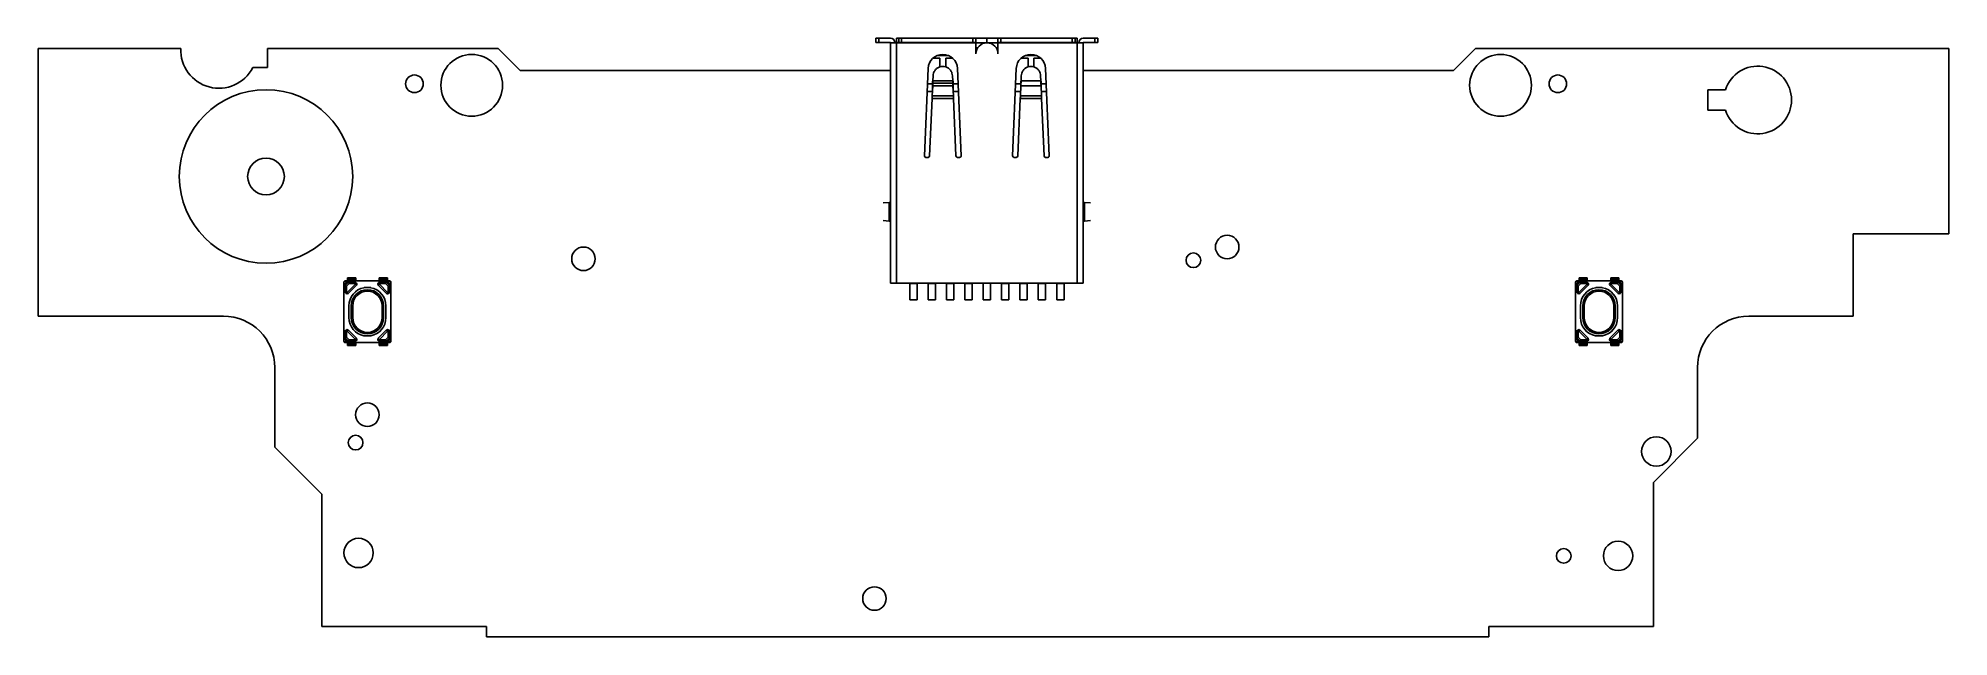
# Model space of a CAD drawing. Header units: millimetres. Extents: x 81.9 to 146.9, y 123.6 to 144.
import ezdxf

# ---------------------------------------------------------------- set-up
doc = ezdxf.new("R2010")
doc.units = ezdxf.units.MM

msp = doc.modelspace()

# ---------------------------------------------------------------- linework, layer by layer
at = {"color": 7, "linetype": 'Continuous', "lineweight": 25}
for p, q in [((110.434, 143.814), (110.434, 143.964)), ((110.434, 143.964), (110.534, 143.964)), ((110.534, 143.814), (110.434, 143.814)), ((110.534, 143.964), (110.534, 143.814)), ((110.929, 143.964), (110.534, 143.964)), ((110.929, 143.814), (110.534, 143.814)), ((110.934, 143.809), (110.934, 135.634)), ((110.934, 143.809), (111.134, 143.809)), ((111.134, 143.964), (111.209, 143.964)), ((111.134, 143.964), (111.134, 143.814)), ((111.209, 143.814), (111.134, 143.814)), ((111.134, 143.814), (111.134, 143.809)), ((111.134, 143.809), (113.834, 143.809)), ((111.134, 143.809), (111.134, 135.634)), ((111.209, 143.814), (111.209, 143.964)), ((111.209, 143.964), (111.309, 143.964)), ((111.309, 143.814), (111.209, 143.814)), ((111.309, 143.964), (111.309, 143.814)), ((111.309, 143.964), (113.734, 143.964)), ((111.309, 143.814), (113.734, 143.814)), ((113.734, 143.814), (113.734, 143.964)), ((113.734, 143.964), (113.834, 143.964)), ((113.834, 143.814), (113.734, 143.814)), ((113.834, 143.964), (113.834, 143.814)), ((113.834, 143.964), (114.208, 143.964)), ((113.834, 143.809), (113.834, 143.814)), ((113.834, 143.434), (113.834, 143.809)), ((114.208, 143.964), (114.208, 143.809)), ((114.209, 143.964), (114.584, 143.964)), ((114.209, 143.964), (114.209, 143.809)), ((114.584, 143.814), (114.584, 143.964)), ((114.584, 143.964), (114.684, 143.964)), ((114.684, 143.814), (114.584, 143.814)), ((114.584, 143.814), (114.584, 143.809)), ((114.584, 143.809), (117.284, 143.809)), ((114.584, 143.809), (114.584, 143.434)), ((114.684, 143.964), (114.684, 143.814)), ((114.684, 143.964), (117.109, 143.964)), ((114.684, 143.814), (117.109, 143.814)), ((117.109, 143.814), (117.109, 143.964)), ((117.109, 143.964), (117.209, 143.964)), ((117.209, 143.814), (117.109, 143.814)), ((117.209, 143.964), (117.209, 143.814)), ((117.209, 143.964), (117.284, 143.964)), ((117.284, 143.814), (117.209, 143.814)), ((117.284, 143.964), (117.284, 143.814)), ((117.284, 143.814), (117.284, 143.809)), ((117.284, 143.809), (117.484, 143.809)), ((117.284, 143.809), (117.284, 135.634)), ((117.484, 143.809), (117.484, 135.634)), ((117.489, 143.964), (117.884, 143.964)), ((117.489, 143.814), (117.884, 143.814)), ((117.884, 143.814), (117.884, 143.964)), ((117.884, 143.964), (117.984, 143.964)), ((117.984, 143.814), (117.884, 143.814)), ((117.984, 143.964), (117.984, 143.814)), ((81.934, 143.614), (86.784, 143.614)), ((81.934, 134.514), (81.934, 143.614)), ((89.734, 143.614), (89.734, 142.964)), ((97.584, 143.614), (89.734, 143.614)), ((98.334, 142.864), (97.584, 143.614)), ((112.373, 143.284), (112.609, 143.284)), ((112.904, 143.374), (112.513, 143.374)), ((112.609, 143.284), (112.609, 142.989)), ((112.809, 142.989), (112.809, 143.284)), ((112.809, 143.284), (113.045, 143.284)), ((113.834, 143.634), (113.892, 143.634)), ((114.526, 143.634), (114.584, 143.634)), ((115.373, 143.284), (115.609, 143.284)), ((115.904, 143.374), (115.513, 143.374)), ((115.609, 143.284), (115.609, 142.989)), ((115.809, 143.284), (116.045, 143.284)), ((115.809, 142.989), (115.809, 143.284)), ((130.834, 143.614), (130.084, 142.864)), ((146.934, 143.614), (130.834, 143.614)), ((146.934, 137.314), (146.934, 143.614)), ((89.734, 142.964), (89.234, 142.964)), ((110.934, 142.864), (98.334, 142.864)), ((112.209, 142.935), (112.086, 139.966)), ((112.187, 142.409), (112.359, 142.409)), ((112.372, 142.509), (112.359, 142.509)), ((112.359, 142.509), (112.359, 142.414)), ((112.359, 142.414), (112.359, 142.409)), ((112.359, 142.409), (112.359, 142.212)), ((113.049, 142.436), (112.369, 142.436)), ((112.372, 142.511), (112.38, 142.69)), ((112.372, 142.511), (113.046, 142.511)), ((113.038, 142.69), (113.046, 142.511)), ((113.059, 142.509), (113.046, 142.509)), ((113.059, 142.414), (113.059, 142.509)), ((113.059, 142.409), (113.059, 142.414)), ((113.059, 142.409), (113.23, 142.409)), ((113.059, 142.212), (113.059, 142.409)), ((113.332, 139.966), (113.208, 142.935)), ((115.209, 142.935), (115.086, 139.966)), ((115.187, 142.409), (115.359, 142.409)), ((115.359, 142.509), (115.359, 142.414)), ((115.359, 142.414), (115.359, 142.409)), ((115.359, 142.409), (115.359, 142.212)), ((115.372, 142.511), (115.38, 142.69)), ((116.046, 142.511), (115.372, 142.511)), ((116.038, 142.69), (116.046, 142.511)), ((116.059, 142.414), (116.059, 142.509)), ((116.059, 142.409), (116.059, 142.414)), ((116.059, 142.409), (116.23, 142.409)), ((116.059, 142.212), (116.059, 142.409)), ((116.332, 139.966), (116.208, 142.935)), ((130.084, 142.864), (117.484, 142.864)), ((112.261, 139.962), (112.346, 141.914)), ((112.346, 141.914), (113.072, 141.914)), ((112.35, 142.002), (112.365, 142.348)), ((112.35, 142.002), (113.068, 142.002)), ((112.365, 142.348), (113.053, 142.348)), ((113.053, 142.348), (113.068, 142.002)), ((113.072, 141.914), (113.157, 139.962)), ((115.261, 139.962), (115.346, 141.914)), ((116.072, 141.914), (115.346, 141.914)), ((115.35, 142.002), (115.365, 142.348)), ((116.068, 142.002), (115.35, 142.002)), ((116.053, 142.348), (115.365, 142.348)), ((116.053, 142.348), (116.068, 142.002)), ((116.072, 141.914), (116.157, 139.962)), ((138.734, 142.214), (139.339, 142.214)), ((138.734, 141.514), (138.734, 142.214)), ((139.339, 141.514), (138.734, 141.514)), ((112.136, 139.914), (112.211, 139.914)), ((113.207, 139.914), (113.282, 139.914)), ((115.136, 139.914), (115.211, 139.914)), ((116.207, 139.914), (116.282, 139.914)), ((110.685, 138.366), (110.884, 138.381)), ((110.884, 138.381), (110.884, 137.742)), ((117.533, 138.381), (117.533, 137.742)), ((117.533, 138.381), (117.732, 138.366)), ((110.884, 137.742), (110.685, 137.763)), ((117.732, 137.763), (117.533, 137.742)), ((146.934, 137.314), (143.684, 137.314)), ((143.684, 137.314), (143.684, 134.514)), ((92.334, 135.344), (92.334, 135.664)), ((92.334, 135.344), (92.334, 133.984)), ((92.375, 135.344), (92.334, 135.344)), ((92.341, 135.689), (92.704, 135.689)), ((92.375, 135.532), (92.375, 135.574)), ((92.425, 135.532), (92.375, 135.532)), ((92.375, 135.341), (92.375, 135.532)), ((92.425, 135.341), (92.375, 135.341)), ((92.704, 135.714), (92.384, 135.714)), ((92.404, 135.645), (92.387, 135.622)), ((92.425, 135.341), (92.389, 135.306)), ((92.411, 135.284), (92.389, 135.306)), ((92.391, 135.566), (92.483, 135.658)), ((92.391, 135.608), (92.391, 135.566)), ((92.391, 135.566), (92.425, 135.532)), ((92.426, 135.662), (92.404, 135.645)), ((92.446, 135.319), (92.411, 135.284)), ((92.517, 135.624), (92.425, 135.532)), ((92.425, 135.532), (92.425, 135.341)), ((92.425, 135.341), (92.446, 135.319)), ((92.483, 135.658), (92.441, 135.658)), ((92.446, 135.319), (92.729, 135.602)), ((92.446, 135.319), (92.482, 135.284)), ((92.457, 135.814), (92.737, 135.814)), ((92.457, 135.765), (92.457, 135.814)), ((92.457, 135.719), (92.457, 135.765)), ((92.457, 135.765), (92.737, 135.765)), ((92.457, 135.719), (92.737, 135.719)), ((92.457, 135.714), (92.457, 135.719)), ((92.475, 135.674), (92.517, 135.674)), ((92.764, 135.567), (92.482, 135.284)), ((92.483, 135.658), (92.517, 135.624)), ((92.517, 135.674), (92.517, 135.624)), ((92.517, 135.674), (92.707, 135.674)), ((92.707, 135.624), (92.517, 135.624)), ((92.704, 135.714), (92.704, 135.674)), ((93.564, 135.714), (92.704, 135.714)), ((92.707, 135.624), (92.707, 135.674)), ((92.707, 135.624), (92.743, 135.659)), ((92.729, 135.602), (92.707, 135.624)), ((92.729, 135.602), (92.764, 135.638)), ((92.729, 135.602), (92.764, 135.567)), ((92.737, 135.765), (92.737, 135.814)), ((92.737, 135.765), (92.737, 135.719)), ((92.737, 135.719), (92.737, 135.714)), ((92.743, 135.659), (92.764, 135.638)), ((93.242, 135.484), (93.027, 135.484)), ((93.526, 135.659), (93.504, 135.638)), ((93.54, 135.602), (93.504, 135.638)), ((93.54, 135.602), (93.504, 135.567)), ((93.504, 135.567), (93.787, 135.284)), ((93.561, 135.624), (93.526, 135.659)), ((93.532, 135.814), (93.812, 135.814)), ((93.532, 135.765), (93.532, 135.814)), ((93.532, 135.765), (93.812, 135.765)), ((93.532, 135.719), (93.532, 135.765)), ((93.532, 135.719), (93.812, 135.719)), ((93.532, 135.714), (93.532, 135.719)), ((93.54, 135.602), (93.561, 135.624)), ((93.822, 135.319), (93.54, 135.602)), ((93.561, 135.624), (93.561, 135.674)), ((93.752, 135.674), (93.561, 135.674)), ((93.561, 135.624), (93.752, 135.624)), ((93.564, 135.674), (93.564, 135.714)), ((93.884, 135.714), (93.564, 135.714)), ((93.564, 135.689), (93.928, 135.689)), ((93.752, 135.674), (93.752, 135.624)), ((93.794, 135.674), (93.752, 135.674)), ((93.786, 135.658), (93.752, 135.624)), ((93.752, 135.624), (93.844, 135.532)), ((93.878, 135.566), (93.786, 135.658)), ((93.786, 135.658), (93.828, 135.658)), ((93.822, 135.319), (93.787, 135.284)), ((93.812, 135.765), (93.812, 135.814)), ((93.812, 135.765), (93.812, 135.719)), ((93.812, 135.719), (93.812, 135.714)), ((93.844, 135.341), (93.822, 135.319)), ((93.822, 135.319), (93.858, 135.284)), ((93.842, 135.662), (93.865, 135.645)), ((93.878, 135.566), (93.844, 135.532)), ((93.844, 135.532), (93.844, 135.341)), ((93.844, 135.532), (93.894, 135.532)), ((93.844, 135.341), (93.894, 135.341)), ((93.844, 135.341), (93.879, 135.306)), ((93.858, 135.284), (93.879, 135.306)), ((93.865, 135.645), (93.882, 135.622)), ((93.878, 135.608), (93.878, 135.566)), ((93.894, 135.532), (93.894, 135.574)), ((93.894, 135.341), (93.894, 135.532)), ((93.934, 135.344), (93.894, 135.344)), ((93.934, 135.344), (93.934, 135.664)), ((93.934, 133.984), (93.934, 135.344)), ((111.134, 135.634), (110.934, 135.634)), ((117.284, 135.634), (111.134, 135.634)), ((111.584, 135.629), (111.584, 135.634)), ((111.584, 135.629), (111.834, 135.629)), ((111.584, 135.064), (111.584, 135.629)), ((111.834, 135.634), (111.834, 135.629)), ((111.834, 135.629), (111.834, 135.064)), ((112.209, 135.629), (112.209, 135.634)), ((112.209, 135.629), (112.459, 135.629)), ((112.209, 135.064), (112.209, 135.629)), ((112.459, 135.634), (112.459, 135.629)), ((112.459, 135.629), (112.459, 135.064)), ((112.834, 135.629), (112.834, 135.634)), ((112.834, 135.629), (113.084, 135.629)), ((112.834, 135.064), (112.834, 135.629)), ((113.084, 135.634), (113.084, 135.629)), ((113.084, 135.629), (113.084, 135.064)), ((113.459, 135.629), (113.459, 135.634)), ((113.459, 135.629), (113.709, 135.629)), ((113.459, 135.064), (113.459, 135.629)), ((113.709, 135.634), (113.709, 135.629)), ((113.709, 135.629), (113.709, 135.064)), ((114.084, 135.634), (114.084, 135.064)), ((114.334, 135.064), (114.334, 135.634)), ((114.709, 135.629), (114.709, 135.634)), ((114.709, 135.629), (114.959, 135.629)), ((114.709, 135.064), (114.709, 135.629)), ((114.959, 135.634), (114.959, 135.629)), ((114.959, 135.629), (114.959, 135.064)), ((115.334, 135.629), (115.334, 135.634)), ((115.334, 135.629), (115.584, 135.629)), ((115.334, 135.064), (115.334, 135.629)), ((115.584, 135.634), (115.584, 135.629)), ((115.584, 135.629), (115.584, 135.064)), ((115.959, 135.629), (115.959, 135.634)), ((115.959, 135.629), (116.209, 135.629)), ((115.959, 135.064), (115.959, 135.629)), ((116.209, 135.634), (116.209, 135.629)), ((116.209, 135.629), (116.209, 135.064)), ((116.584, 135.629), (116.584, 135.634)), ((116.584, 135.629), (116.834, 135.629)), ((116.584, 135.064), (116.584, 135.629)), ((116.834, 135.634), (116.834, 135.629)), ((116.834, 135.629), (116.834, 135.064)), ((117.484, 135.634), (117.284, 135.634)), ((134.234, 135.344), (134.234, 135.664)), ((134.234, 135.344), (134.234, 133.984)), ((134.275, 135.344), (134.234, 135.344)), ((134.241, 135.689), (134.604, 135.689)), ((134.275, 135.532), (134.275, 135.574)), ((134.325, 135.532), (134.275, 135.532)), ((134.275, 135.341), (134.275, 135.532)), ((134.325, 135.341), (134.275, 135.341)), ((134.604, 135.714), (134.284, 135.714)), ((134.304, 135.645), (134.287, 135.622)), ((134.325, 135.341), (134.289, 135.306)), ((134.311, 135.284), (134.289, 135.306)), ((134.291, 135.566), (134.383, 135.658)), ((134.291, 135.608), (134.291, 135.566)), ((134.291, 135.566), (134.325, 135.532)), ((134.326, 135.662), (134.304, 135.645)), ((134.346, 135.319), (134.311, 135.284)), ((134.417, 135.624), (134.325, 135.532)), ((134.325, 135.532), (134.325, 135.341)), ((134.325, 135.341), (134.346, 135.319)), ((134.383, 135.658), (134.341, 135.658)), ((134.346, 135.319), (134.629, 135.602)), ((134.346, 135.319), (134.382, 135.284)), ((134.357, 135.765), (134.357, 135.814)), ((134.357, 135.814), (134.637, 135.814)), ((134.357, 135.765), (134.637, 135.765)), ((134.357, 135.719), (134.357, 135.765)), ((134.357, 135.719), (134.637, 135.719)), ((134.357, 135.714), (134.357, 135.719)), ((134.375, 135.674), (134.417, 135.674)), ((134.664, 135.567), (134.382, 135.284)), ((134.383, 135.658), (134.417, 135.624)), ((134.417, 135.674), (134.417, 135.624)), ((134.417, 135.674), (134.607, 135.674)), ((134.607, 135.624), (134.417, 135.624)), ((134.604, 135.714), (134.604, 135.674)), ((135.464, 135.714), (134.604, 135.714)), ((134.607, 135.624), (134.607, 135.674)), ((134.607, 135.624), (134.643, 135.659)), ((134.629, 135.602), (134.607, 135.624)), ((134.629, 135.602), (134.664, 135.638)), ((134.629, 135.602), (134.664, 135.567)), ((134.637, 135.765), (134.637, 135.814)), ((134.637, 135.765), (134.637, 135.719)), ((134.637, 135.719), (134.637, 135.714)), ((134.643, 135.659), (134.664, 135.638)), ((135.142, 135.484), (134.927, 135.484)), ((135.426, 135.659), (135.404, 135.638)), ((135.44, 135.602), (135.404, 135.638)), ((135.44, 135.602), (135.404, 135.567)), ((135.404, 135.567), (135.687, 135.284)), ((135.461, 135.624), (135.426, 135.659)), ((135.432, 135.765), (135.432, 135.814)), ((135.432, 135.814), (135.712, 135.814)), ((135.432, 135.719), (135.432, 135.765)), ((135.432, 135.765), (135.712, 135.765)), ((135.432, 135.719), (135.712, 135.719)), ((135.432, 135.714), (135.432, 135.719)), ((135.44, 135.602), (135.461, 135.624)), ((135.722, 135.319), (135.44, 135.602)), ((135.461, 135.624), (135.461, 135.674)), ((135.652, 135.674), (135.461, 135.674)), ((135.461, 135.624), (135.652, 135.624)), ((135.464, 135.674), (135.464, 135.714)), ((135.784, 135.714), (135.464, 135.714)), ((135.464, 135.689), (135.828, 135.689)), ((135.652, 135.674), (135.652, 135.624)), ((135.694, 135.674), (135.652, 135.674)), ((135.686, 135.658), (135.652, 135.624)), ((135.652, 135.624), (135.744, 135.532)), ((135.778, 135.566), (135.686, 135.658)), ((135.686, 135.658), (135.728, 135.658)), ((135.722, 135.319), (135.687, 135.284)), ((135.712, 135.765), (135.712, 135.814)), ((135.712, 135.765), (135.712, 135.719)), ((135.712, 135.719), (135.712, 135.714)), ((135.744, 135.341), (135.722, 135.319)), ((135.722, 135.319), (135.758, 135.284)), ((135.742, 135.662), (135.765, 135.645)), ((135.778, 135.566), (135.744, 135.532)), ((135.744, 135.532), (135.794, 135.532)), ((135.744, 135.532), (135.744, 135.341)), ((135.744, 135.341), (135.779, 135.306)), ((135.744, 135.341), (135.794, 135.341)), ((135.758, 135.284), (135.779, 135.306)), ((135.765, 135.645), (135.782, 135.622)), ((135.778, 135.608), (135.778, 135.566)), ((135.794, 135.532), (135.794, 135.574)), ((135.794, 135.341), (135.794, 135.532)), ((135.834, 135.344), (135.794, 135.344)), ((135.834, 135.344), (135.834, 135.664)), ((135.834, 133.984), (135.834, 135.344)), ((92.504, 134.864), (92.504, 134.464)), ((92.584, 134.464), (92.584, 134.864)), ((92.634, 134.864), (92.584, 134.864)), ((92.634, 134.864), (92.634, 134.464)), ((93.634, 134.864), (93.684, 134.864)), ((93.634, 134.464), (93.634, 134.864)), ((93.684, 134.864), (93.684, 134.464)), ((93.764, 134.464), (93.764, 134.864)), ((111.834, 135.064), (111.584, 135.064)), ((112.459, 135.064), (112.209, 135.064)), ((113.084, 135.064), (112.834, 135.064)), ((113.709, 135.064), (113.459, 135.064)), ((114.084, 135.064), (114.334, 135.064)), ((114.959, 135.064), (114.709, 135.064)), ((115.584, 135.064), (115.334, 135.064)), ((116.209, 135.064), (115.959, 135.064)), ((116.834, 135.064), (116.584, 135.064)), ((134.404, 134.864), (134.404, 134.464)), ((134.484, 134.464), (134.484, 134.864)), ((134.534, 134.864), (134.484, 134.864)), ((134.534, 134.864), (134.534, 134.464)), ((135.534, 134.464), (135.534, 134.864)), ((135.534, 134.864), (135.584, 134.864)), ((135.584, 134.864), (135.584, 134.464)), ((135.664, 134.464), (135.664, 134.864)), ((81.934, 134.514), (88.234, 134.514)), ((92.334, 133.984), (92.375, 133.984)), ((92.334, 133.664), (92.334, 133.984)), ((92.375, 133.987), (92.375, 133.796)), ((92.425, 133.987), (92.375, 133.987)), ((92.411, 134.044), (92.389, 134.022)), ((92.425, 133.987), (92.389, 134.022)), ((92.446, 134.008), (92.411, 134.044)), ((92.425, 133.987), (92.446, 134.008)), ((92.425, 133.796), (92.425, 133.987)), ((92.446, 134.008), (92.482, 134.044)), ((92.446, 134.008), (92.729, 133.726)), ((92.764, 133.761), (92.482, 134.044)), ((92.584, 134.464), (92.634, 134.464)), ((93.504, 133.761), (93.787, 134.044)), ((93.822, 134.008), (93.54, 133.726)), ((93.684, 134.464), (93.634, 134.464)), ((93.822, 134.008), (93.787, 134.044)), ((93.822, 134.008), (93.858, 134.044)), ((93.844, 133.987), (93.822, 134.008)), ((93.844, 133.987), (93.879, 134.022)), ((93.844, 133.987), (93.894, 133.987)), ((93.844, 133.796), (93.844, 133.987)), ((93.858, 134.044), (93.879, 134.022)), ((93.894, 133.987), (93.894, 133.796)), ((93.894, 133.984), (93.934, 133.984)), ((93.934, 133.664), (93.934, 133.984)), ((134.234, 133.984), (134.275, 133.984)), ((134.234, 133.664), (134.234, 133.984)), ((134.325, 133.987), (134.275, 133.987)), ((134.275, 133.987), (134.275, 133.796)), ((134.311, 134.044), (134.289, 134.022)), ((134.325, 133.987), (134.289, 134.022)), ((134.346, 134.008), (134.311, 134.044)), ((134.325, 133.987), (134.346, 134.008)), ((134.325, 133.796), (134.325, 133.987)), ((134.346, 134.008), (134.382, 134.044)), ((134.346, 134.008), (134.629, 133.726)), ((134.664, 133.761), (134.382, 134.044)), ((134.484, 134.464), (134.534, 134.464)), ((135.404, 133.761), (135.687, 134.044)), ((135.722, 134.008), (135.44, 133.726)), ((135.584, 134.464), (135.534, 134.464)), ((135.722, 134.008), (135.687, 134.044)), ((135.722, 134.008), (135.758, 134.044)), ((135.744, 133.987), (135.722, 134.008)), ((135.744, 133.987), (135.779, 134.022)), ((135.744, 133.987), (135.794, 133.987)), ((135.744, 133.796), (135.744, 133.987)), ((135.758, 134.044), (135.779, 134.022)), ((135.794, 133.987), (135.794, 133.796)), ((135.794, 133.984), (135.834, 133.984)), ((135.834, 133.664), (135.834, 133.984)), ((143.684, 134.514), (140.134, 134.514)), ((92.341, 133.639), (92.704, 133.639)), ((92.425, 133.796), (92.375, 133.796)), ((92.375, 133.796), (92.375, 133.754)), ((92.704, 133.614), (92.384, 133.614)), ((92.404, 133.683), (92.387, 133.706)), ((92.391, 133.762), (92.425, 133.796)), ((92.391, 133.762), (92.483, 133.67)), ((92.391, 133.72), (92.391, 133.762)), ((92.426, 133.666), (92.404, 133.683)), ((92.517, 133.704), (92.425, 133.796)), ((92.483, 133.67), (92.441, 133.67)), ((92.457, 133.614), (92.457, 133.609)), ((92.457, 133.609), (92.457, 133.563)), ((92.457, 133.609), (92.737, 133.609)), ((92.457, 133.563), (92.737, 133.563)), ((92.457, 133.563), (92.457, 133.514)), ((92.457, 133.514), (92.737, 133.514)), ((92.475, 133.654), (92.517, 133.654)), ((92.483, 133.67), (92.517, 133.704)), ((92.517, 133.654), (92.517, 133.704)), ((92.707, 133.704), (92.517, 133.704)), ((92.517, 133.654), (92.707, 133.654)), ((92.704, 133.654), (92.704, 133.614)), ((92.704, 133.614), (93.564, 133.614)), ((92.729, 133.726), (92.707, 133.704)), ((92.707, 133.704), (92.707, 133.654)), ((92.707, 133.704), (92.743, 133.669)), ((92.729, 133.726), (92.764, 133.761)), ((92.729, 133.726), (92.764, 133.69)), ((92.737, 133.609), (92.737, 133.614)), ((92.737, 133.563), (92.737, 133.609)), ((92.737, 133.563), (92.737, 133.514)), ((92.743, 133.669), (92.764, 133.69)), ((93.027, 133.844), (93.242, 133.844)), ((93.54, 133.726), (93.504, 133.761)), ((93.54, 133.726), (93.504, 133.69)), ((93.526, 133.669), (93.504, 133.69)), ((93.561, 133.704), (93.526, 133.669)), ((93.532, 133.614), (93.532, 133.609)), ((93.532, 133.609), (93.812, 133.609)), ((93.532, 133.609), (93.532, 133.563)), ((93.532, 133.563), (93.812, 133.563)), ((93.532, 133.563), (93.532, 133.514)), ((93.532, 133.514), (93.812, 133.514)), ((93.54, 133.726), (93.561, 133.704)), ((93.561, 133.704), (93.752, 133.704)), ((93.561, 133.704), (93.561, 133.654)), ((93.752, 133.654), (93.561, 133.654)), ((93.564, 133.614), (93.564, 133.654)), ((93.564, 133.639), (93.928, 133.639)), ((93.884, 133.614), (93.564, 133.614)), ((93.752, 133.704), (93.844, 133.796)), ((93.786, 133.67), (93.752, 133.704)), ((93.752, 133.654), (93.752, 133.704)), ((93.794, 133.654), (93.752, 133.654)), ((93.878, 133.762), (93.786, 133.67)), ((93.786, 133.67), (93.828, 133.67)), ((93.812, 133.609), (93.812, 133.614)), ((93.812, 133.563), (93.812, 133.609)), ((93.812, 133.563), (93.812, 133.514)), ((93.842, 133.666), (93.865, 133.683)), ((93.878, 133.762), (93.844, 133.796)), ((93.844, 133.796), (93.894, 133.796)), ((93.865, 133.683), (93.882, 133.706)), ((93.878, 133.72), (93.878, 133.762)), ((93.894, 133.796), (93.894, 133.754)), ((134.241, 133.639), (134.604, 133.639)), ((134.325, 133.796), (134.275, 133.796)), ((134.275, 133.796), (134.275, 133.754)), ((134.604, 133.614), (134.284, 133.614)), ((134.304, 133.683), (134.287, 133.706)), ((134.291, 133.762), (134.325, 133.796)), ((134.291, 133.762), (134.383, 133.67)), ((134.291, 133.72), (134.291, 133.762)), ((134.326, 133.666), (134.304, 133.683)), ((134.417, 133.704), (134.325, 133.796)), ((134.383, 133.67), (134.341, 133.67)), ((134.357, 133.614), (134.357, 133.609)), ((134.357, 133.609), (134.357, 133.563)), ((134.357, 133.609), (134.637, 133.609)), ((134.357, 133.563), (134.637, 133.563)), ((134.357, 133.563), (134.357, 133.514)), ((134.357, 133.514), (134.637, 133.514)), ((134.375, 133.654), (134.417, 133.654)), ((134.383, 133.67), (134.417, 133.704)), ((134.417, 133.654), (134.417, 133.704)), ((134.607, 133.704), (134.417, 133.704)), ((134.417, 133.654), (134.607, 133.654)), ((134.604, 133.654), (134.604, 133.614)), ((134.604, 133.614), (135.464, 133.614)), ((134.629, 133.726), (134.607, 133.704)), ((134.607, 133.704), (134.643, 133.669)), ((134.607, 133.704), (134.607, 133.654)), ((134.629, 133.726), (134.664, 133.761)), ((134.629, 133.726), (134.664, 133.69)), ((134.637, 133.609), (134.637, 133.614)), ((134.637, 133.563), (134.637, 133.609)), ((134.637, 133.563), (134.637, 133.514)), ((134.643, 133.669), (134.664, 133.69)), ((134.927, 133.844), (135.142, 133.844)), ((135.44, 133.726), (135.404, 133.761)), ((135.44, 133.726), (135.404, 133.69)), ((135.426, 133.669), (135.404, 133.69)), ((135.461, 133.704), (135.426, 133.669)), ((135.432, 133.614), (135.432, 133.609)), ((135.432, 133.609), (135.432, 133.563)), ((135.432, 133.609), (135.712, 133.609)), ((135.432, 133.563), (135.712, 133.563)), ((135.432, 133.563), (135.432, 133.514)), ((135.432, 133.514), (135.712, 133.514)), ((135.44, 133.726), (135.461, 133.704)), ((135.461, 133.704), (135.461, 133.654)), ((135.461, 133.704), (135.652, 133.704)), ((135.652, 133.654), (135.461, 133.654)), ((135.464, 133.614), (135.464, 133.654)), ((135.464, 133.639), (135.828, 133.639)), ((135.784, 133.614), (135.464, 133.614)), ((135.652, 133.704), (135.744, 133.796)), ((135.652, 133.654), (135.652, 133.704)), ((135.686, 133.67), (135.652, 133.704)), ((135.694, 133.654), (135.652, 133.654)), ((135.778, 133.762), (135.686, 133.67)), ((135.686, 133.67), (135.728, 133.67)), ((135.712, 133.609), (135.712, 133.614)), ((135.712, 133.563), (135.712, 133.609)), ((135.712, 133.563), (135.712, 133.514)), ((135.742, 133.666), (135.765, 133.683)), ((135.744, 133.796), (135.794, 133.796)), ((135.778, 133.762), (135.744, 133.796)), ((135.765, 133.683), (135.782, 133.706)), ((135.778, 133.72), (135.778, 133.762)), ((135.794, 133.796), (135.794, 133.754)), ((89.984, 130.064), (89.984, 132.764)), ((138.384, 132.764), (138.384, 130.364)), ((91.584, 128.464), (89.984, 130.064)), ((138.384, 130.364), (136.884, 128.864)), ((136.884, 128.864), (136.884, 123.964)), ((91.584, 123.964), (91.584, 128.464)), ((97.184, 123.964), (91.584, 123.964)), ((97.184, 123.614), (97.184, 123.964)), ((131.284, 123.614), (97.184, 123.614)), ((136.884, 123.964), (131.284, 123.964)), ((131.284, 123.964), (131.284, 123.614))]:
    msp.add_line(p, q, dxfattribs=at)
at = {"color": 8, "linetype": 'Continuous', "lineweight": 25}
for p, q in [((114.208, 143.809), (113.834, 143.809)), ((114.584, 143.809), (114.209, 143.809)), ((112.188, 142.414), (112.359, 142.414)), ((113.059, 142.414), (113.23, 142.414)), ((115.188, 142.414), (115.359, 142.414)), ((116.059, 142.414), (116.23, 142.414)), ((112.177, 142.154), (112.356, 142.154)), ((113.061, 142.154), (113.241, 142.154)), ((115.177, 142.154), (115.356, 142.154)), ((116.061, 142.154), (116.241, 142.154))]:
    msp.add_line(p, q, dxfattribs=at)
at = {"color": 7, "linetype": 'Continuous', "lineweight": 25}
for centre, radius in [((96.684, 142.364), 1.05), ((131.684, 142.364), 1.05), ((94.734, 142.414), 0.3), ((133.634, 142.414), 0.3), ((89.684, 139.264), 2.95), ((89.684, 139.264), 0.625), ((122.384, 136.864), 0.4), ((100.484, 136.464), 0.4), ((121.234, 136.414), 0.25), ((93.134, 131.164), 0.4), ((92.734, 130.214), 0.25), ((136.984, 129.914), 0.5), ((92.834, 126.464), 0.5), ((135.684, 126.364), 0.5), ((133.834, 126.364), 0.25), ((110.384, 124.914), 0.4)]:
    msp.add_circle(centre, radius, dxfattribs=at)
for centre, radius, start, end in [((110.929, 143.809), 0.155, 0, 90), ((110.929, 143.809), 0.005, 0, 90), ((114.209, 143.434), 0.375, 0, 180), ((117.489, 143.809), 0.155, 90, 180), ((117.489, 143.809), 0.005, 90, 180), ((88.082, 143.563), 1.299, 177.7319, 332.55087), ((112.709, 142.914), 0.5, 2.37773, 177.62227), ((115.709, 142.914), 0.5, 2.37773, 177.62227), ((140.434, 141.864), 1.15, 197.71893, 162.28107), ((112.136, 139.964), 0.05, 177.62227, 180), ((112.136, 139.964), 0.05, 180, 270), ((112.211, 139.964), 0.05, 270, 357.50823), ((113.207, 139.964), 0.05, 182.49177, 270), ((113.282, 139.964), 0.05, 270, 2.37773), ((115.136, 139.964), 0.05, 177.62227, 180), ((115.136, 139.964), 0.05, 180, 270), ((115.211, 139.964), 0.05, 270, 357.50823), ((116.207, 139.964), 0.05, 182.49177, 270), ((116.282, 139.964), 0.05, 270, 2.37773), ((92.384, 135.664), 0.05, 150, 180), ((92.42, 135.574), 0.045, 130.13053, 179.53342), ((92.42, 135.531), 0.045, 130.13053, 179.53342), ((92.425, 135.341), 0.05, 180, 225), ((92.41, 135.609), 0.0262, 119.94666, 150.66828), ((92.446, 135.319), 0.05, 225, 315), ((92.439, 135.639), 0.0262, 119.33172, 150.05334), ((92.475, 135.629), 0.045, 90.46658, 139.86947), ((92.517, 135.629), 0.045, 90.46658, 139.86947), ((93.134, 134.864), 0.63, 100.65491, 180), ((93.134, 134.864), 0.55, 0, 180), ((93.134, 134.864), 0.5, 0, 180), ((92.707, 135.624), 0.05, 45, 90), ((92.729, 135.602), 0.05, 315, 45), ((93.027, 135.434), 0.05, 90, 100.65491), ((93.242, 135.434), 0.05, 79.34509, 90), ((93.134, 134.864), 0.63, 0, 79.34509), ((93.54, 135.602), 0.05, 135, 225), ((93.561, 135.624), 0.05, 90, 135), ((93.752, 135.629), 0.045, 40.13053, 89.53342), ((93.822, 135.319), 0.05, 225, 315), ((93.794, 135.629), 0.045, 40.13053, 89.53342), ((93.83, 135.639), 0.0262, 29.94666, 60.66828), ((93.859, 135.609), 0.0262, 29.33172, 60.05334), ((93.849, 135.574), 0.045, 0.46658, 49.86947), ((93.849, 135.531), 0.045, 0.46658, 49.86947), ((93.844, 135.341), 0.05, 315, 0), ((93.884, 135.664), 0.05, 0, 30), ((134.284, 135.664), 0.05, 150, 180), ((134.32, 135.574), 0.045, 130.13053, 179.53342), ((134.32, 135.531), 0.045, 130.13053, 179.53342), ((134.325, 135.341), 0.05, 180, 225), ((134.31, 135.609), 0.0262, 119.94666, 150.66828), ((134.346, 135.319), 0.05, 225, 315), ((134.339, 135.639), 0.0262, 119.33172, 150.05334), ((134.375, 135.629), 0.045, 90.46658, 139.86947), ((134.417, 135.629), 0.045, 90.46658, 139.86947), ((135.034, 134.864), 0.63, 100.65491, 180), ((135.034, 134.864), 0.55, 0, 180), ((135.034, 134.864), 0.5, 0, 180), ((134.607, 135.624), 0.05, 45, 90), ((134.629, 135.602), 0.05, 315, 45), ((134.927, 135.434), 0.05, 90, 100.65491), ((135.142, 135.434), 0.05, 79.34509, 90), ((135.034, 134.864), 0.63, 0, 79.34509), ((135.44, 135.602), 0.05, 135, 225), ((135.461, 135.624), 0.05, 90, 135), ((135.652, 135.629), 0.045, 40.13053, 89.53342), ((135.722, 135.319), 0.05, 225, 315), ((135.694, 135.629), 0.045, 40.13053, 89.53342), ((135.73, 135.639), 0.0262, 29.94666, 60.66828), ((135.759, 135.609), 0.0262, 29.33172, 60.05334), ((135.749, 135.574), 0.045, 0.46658, 49.86947), ((135.749, 135.531), 0.045, 0.46658, 49.86947), ((135.744, 135.341), 0.05, 315, 0), ((135.784, 135.664), 0.05, 0, 30), ((88.234, 132.764), 1.75, 0, 90), ((92.425, 133.987), 0.05, 135, 180), ((92.446, 134.008), 0.05, 45, 135), ((93.134, 134.464), 0.63, 180, 259.34509), ((93.134, 134.464), 0.55, 180, 0), ((93.134, 134.464), 0.5, 180, 0), ((93.134, 134.464), 0.63, 280.65491, 0), ((93.822, 134.008), 0.05, 45, 135), ((93.844, 133.987), 0.05, 0, 45), ((134.325, 133.987), 0.05, 135, 180), ((134.346, 134.008), 0.05, 45, 135), ((135.034, 134.464), 0.63, 180, 259.34509), ((135.034, 134.464), 0.55, 180, 0), ((135.034, 134.464), 0.5, 180, 0), ((135.034, 134.464), 0.63, 280.65491, 0), ((135.722, 134.008), 0.05, 45, 135), ((135.744, 133.987), 0.05, 0, 45), ((140.134, 132.764), 1.75, 90, 180), ((92.384, 133.664), 0.05, 180, 210), ((92.42, 133.796), 0.045, 180.46658, 229.86947), ((92.42, 133.754), 0.045, 180.46658, 229.86947), ((92.41, 133.718), 0.0262, 209.33172, 240.05334), ((92.439, 133.689), 0.0262, 209.94666, 240.66828), ((92.475, 133.699), 0.045, 220.13053, 269.53342), ((92.517, 133.699), 0.045, 220.13053, 269.53342), ((92.707, 133.704), 0.05, 270, 315), ((92.729, 133.726), 0.05, 315, 45), ((93.027, 133.894), 0.05, 259.34509, 270), ((93.242, 133.894), 0.05, 270, 280.65491), ((93.54, 133.726), 0.05, 135, 225), ((93.561, 133.704), 0.05, 225, 270), ((93.752, 133.699), 0.045, 270.46658, 319.86947), ((93.794, 133.699), 0.045, 270.46658, 319.86947), ((93.83, 133.689), 0.0262, 299.33172, 330.05334), ((93.859, 133.718), 0.0262, 299.94666, 330.66828), ((93.849, 133.796), 0.045, 310.13053, 359.53342), ((93.849, 133.754), 0.045, 310.13053, 359.53342), ((93.884, 133.664), 0.05, 330, 0), ((134.284, 133.664), 0.05, 180, 210), ((134.32, 133.796), 0.045, 180.46658, 229.86947), ((134.32, 133.754), 0.045, 180.46658, 229.86947), ((134.31, 133.718), 0.0262, 209.33172, 240.05334), ((134.339, 133.689), 0.0262, 209.94666, 240.66828), ((134.375, 133.699), 0.045, 220.13053, 269.53342), ((134.417, 133.699), 0.045, 220.13053, 269.53342), ((134.607, 133.704), 0.05, 270, 315), ((134.629, 133.726), 0.05, 315, 45), ((134.927, 133.894), 0.05, 259.34509, 270), ((135.142, 133.894), 0.05, 270, 280.65491), ((135.44, 133.726), 0.05, 135, 225), ((135.461, 133.704), 0.05, 225, 270), ((135.652, 133.699), 0.045, 270.46658, 319.86947), ((135.694, 133.699), 0.045, 270.46658, 319.86947), ((135.73, 133.689), 0.0262, 299.33172, 330.05334), ((135.759, 133.718), 0.0262, 299.94666, 330.66828), ((135.749, 133.796), 0.045, 310.13053, 359.53342), ((135.749, 133.754), 0.045, 310.13053, 359.53342), ((135.784, 133.664), 0.05, 330, 0)]:
    msp.add_arc(centre, radius, start, end, dxfattribs=at)
for points, knots in [([(112.38, 142.69), (112.383, 142.72), (112.392, 142.789), (112.442, 142.878), (112.516, 142.949), (112.605, 142.994), (112.709, 143.011), (112.812, 142.994), (112.901, 142.949), (112.976, 142.878), (113.026, 142.789), (113.034, 142.72), (113.038, 142.69)], [0, 0, 0, 0, 0.09674, 0.215333, 0.305382, 0.401274, 0.5, 0.598726, 0.694618, 0.784667, 0.90326, 1, 1, 1, 1]), ([(115.38, 142.69), (115.383, 142.72), (115.392, 142.789), (115.442, 142.878), (115.516, 142.949), (115.605, 142.994), (115.709, 143.011), (115.812, 142.994), (115.901, 142.949), (115.976, 142.878), (116.026, 142.789), (116.034, 142.72), (116.038, 142.69)], [0, 0, 0, 0, 0.09674, 0.215333, 0.305382, 0.401274, 0.5, 0.598726, 0.694618, 0.784667, 0.90326, 1, 1, 1, 1]), ([(112.365, 142.348), (112.365, 142.363), (112.367, 142.391), (112.368, 142.422), (112.369, 142.436)], [0, 0, 0, 0, 0.5599709, 1, 1, 1, 1]), ([(112.369, 142.436), (112.369, 142.45), (112.37, 142.476), (112.371, 142.5), (112.372, 142.511)], [0, 0, 0, 0, 0.560023, 1, 1, 1, 1]), ([(113.046, 142.511), (113.046, 142.497), (113.047, 142.473), (113.049, 142.447), (113.049, 142.436)], [0, 0, 0, 0, 0.559979, 1, 1, 1, 1]), ([(113.049, 142.436), (113.05, 142.419), (113.051, 142.387), (113.052, 142.36), (113.053, 142.348)], [0, 0, 0, 0, 0.560032, 1, 1, 1, 1]), ([(115.365, 142.348), (115.365, 142.362), (115.367, 142.39), (115.369, 142.448), (115.371, 142.487), (115.372, 142.511)], [0, 0, 0, 0, 0.277003, 0.562285, 1, 1, 1, 1]), ([(116.046, 142.511), (116.046, 142.496), (116.048, 142.466), (116.05, 142.408), (116.052, 142.37), (116.053, 142.348)], [0, 0, 0, 0, 0.2770181, 0.5623044, 1, 1, 1, 1]), ([(112.346, 141.914), (112.347, 141.931), (112.348, 141.962), (112.349, 141.99), (112.35, 142.002)], [0, 0, 0, 0, 0.560032, 1, 1, 1, 1]), ([(113.068, 142.002), (113.069, 141.987), (113.07, 141.959), (113.071, 141.928), (113.072, 141.914)], [0, 0, 0, 0, 0.559971, 1, 1, 1, 1]), ([(115.346, 141.914), (115.347, 141.931), (115.348, 141.962), (115.349, 141.99), (115.35, 142.002)], [0, 0, 0, 0, 0.560032, 1, 1, 1, 1]), ([(116.068, 142.002), (116.069, 141.987), (116.07, 141.959), (116.071, 141.928), (116.072, 141.914)], [0, 0, 0, 0, 0.559971, 1, 1, 1, 1]), ([(110.884, 138.381), (110.9, 138.383), (110.928, 138.385), (110.932, 138.389), (110.934, 138.39)], [0, 0, 0, 0, 0.559927, 1, 1, 1, 1]), ([(117.484, 138.39), (117.487, 138.388), (117.492, 138.385), (117.521, 138.382), (117.533, 138.381)], [0, 0, 0, 0, 0.560082, 1, 1, 1, 1]), ([(110.934, 137.731), (110.931, 137.733), (110.926, 137.737), (110.897, 137.741), (110.884, 137.742)], [0, 0, 0, 0, 0.560142, 1, 1, 1, 1]), ([(117.533, 137.742), (117.518, 137.74), (117.489, 137.737), (117.486, 137.732), (117.484, 137.731)], [0, 0, 0, 0, 0.559872, 1, 1, 1, 1]), ([(92.341, 135.689), (92.344, 135.693), (92.349, 135.7), (92.36, 135.708), (92.373, 135.713), (92.381, 135.714), (92.384, 135.714)], [0, 0, 0, 0, 0.309726, 0.600126, 0.808185, 1, 1, 1, 1]), ([(92.375, 135.574), (92.375, 135.582), (92.376, 135.597), (92.383, 135.614), (92.387, 135.622)], [0, 0, 0, 0, 0.558787, 1, 1, 1, 1]), ([(92.397, 135.632), (92.396, 135.63), (92.393, 135.625), (92.391, 135.617), (92.391, 135.611), (92.391, 135.608)], [0, 0, 0, 0, 0.214342, 0.481438, 1, 1, 1, 1]), ([(92.404, 135.645), (92.402, 135.642), (92.4, 135.638), (92.398, 135.634), (92.397, 135.632)], [0, 0, 0, 0, 0.559974, 1, 1, 1, 1]), ([(92.416, 135.652), (92.414, 135.65), (92.41, 135.648), (92.406, 135.646), (92.404, 135.645)], [0, 0, 0, 0, 0.5600253, 1, 1, 1, 1]), ([(92.441, 135.658), (92.436, 135.658), (92.43, 135.658), (92.42, 135.653), (92.416, 135.652)], [0, 0, 0, 0, 0.6397852, 1, 1, 1, 1]), ([(92.426, 135.662), (92.434, 135.665), (92.452, 135.673), (92.466, 135.674), (92.475, 135.674)], [0, 0, 0, 0, 0.441213, 1, 1, 1, 1]), ([(93.842, 135.662), (93.835, 135.665), (93.817, 135.673), (93.802, 135.674), (93.794, 135.674)], [0, 0, 0, 0, 0.441213, 1, 1, 1, 1]), ([(93.828, 135.658), (93.832, 135.658), (93.839, 135.658), (93.849, 135.653), (93.852, 135.652)], [0, 0, 0, 0, 0.6397852, 1, 1, 1, 1]), ([(93.852, 135.652), (93.855, 135.65), (93.859, 135.648), (93.863, 135.646), (93.865, 135.645)], [0, 0, 0, 0, 0.5600253, 1, 1, 1, 1]), ([(93.865, 135.645), (93.866, 135.642), (93.869, 135.638), (93.871, 135.634), (93.872, 135.632)], [0, 0, 0, 0, 0.559974, 1, 1, 1, 1]), ([(93.872, 135.632), (93.873, 135.63), (93.875, 135.625), (93.878, 135.617), (93.878, 135.611), (93.878, 135.608)], [0, 0, 0, 0, 0.214342, 0.481438, 1, 1, 1, 1]), ([(93.894, 135.574), (93.894, 135.582), (93.893, 135.597), (93.885, 135.614), (93.882, 135.622)], [0, 0, 0, 0, 0.558787, 1, 1, 1, 1]), ([(93.928, 135.689), (93.925, 135.693), (93.92, 135.7), (93.908, 135.708), (93.896, 135.713), (93.888, 135.714), (93.884, 135.714)], [0, 0, 0, 0, 0.309726, 0.600126, 0.808185, 1, 1, 1, 1]), ([(134.241, 135.689), (134.244, 135.693), (134.249, 135.7), (134.26, 135.708), (134.273, 135.713), (134.281, 135.714), (134.284, 135.714)], [0, 0, 0, 0, 0.309726, 0.600126, 0.808185, 1, 1, 1, 1]), ([(134.275, 135.574), (134.275, 135.582), (134.276, 135.597), (134.283, 135.614), (134.287, 135.622)], [0, 0, 0, 0, 0.558787, 1, 1, 1, 1]), ([(134.297, 135.632), (134.296, 135.63), (134.293, 135.625), (134.291, 135.617), (134.291, 135.611), (134.291, 135.608)], [0, 0, 0, 0, 0.214342, 0.481438, 1, 1, 1, 1]), ([(134.304, 135.645), (134.302, 135.642), (134.3, 135.638), (134.298, 135.634), (134.297, 135.632)], [0, 0, 0, 0, 0.559974, 1, 1, 1, 1]), ([(134.316, 135.652), (134.314, 135.65), (134.31, 135.648), (134.306, 135.646), (134.304, 135.645)], [0, 0, 0, 0, 0.560025, 1, 1, 1, 1]), ([(134.341, 135.658), (134.336, 135.658), (134.33, 135.658), (134.32, 135.653), (134.316, 135.652)], [0, 0, 0, 0, 0.639785, 1, 1, 1, 1]), ([(134.326, 135.662), (134.334, 135.665), (134.352, 135.673), (134.366, 135.674), (134.375, 135.674)], [0, 0, 0, 0, 0.441213, 1, 1, 1, 1]), ([(135.742, 135.662), (135.735, 135.665), (135.717, 135.673), (135.702, 135.674), (135.694, 135.674)], [0, 0, 0, 0, 0.441213, 1, 1, 1, 1]), ([(135.728, 135.658), (135.732, 135.658), (135.739, 135.658), (135.749, 135.653), (135.752, 135.652)], [0, 0, 0, 0, 0.639785, 1, 1, 1, 1]), ([(135.752, 135.652), (135.755, 135.65), (135.759, 135.648), (135.763, 135.646), (135.765, 135.645)], [0, 0, 0, 0, 0.560025, 1, 1, 1, 1]), ([(135.765, 135.645), (135.766, 135.642), (135.769, 135.638), (135.771, 135.634), (135.772, 135.632)], [0, 0, 0, 0, 0.559974, 1, 1, 1, 1]), ([(135.772, 135.632), (135.773, 135.63), (135.775, 135.625), (135.778, 135.617), (135.778, 135.611), (135.778, 135.608)], [0, 0, 0, 0, 0.214342, 0.481438, 1, 1, 1, 1]), ([(135.794, 135.574), (135.794, 135.582), (135.793, 135.597), (135.785, 135.614), (135.782, 135.622)], [0, 0, 0, 0, 0.558787, 1, 1, 1, 1]), ([(135.828, 135.689), (135.825, 135.693), (135.82, 135.7), (135.808, 135.708), (135.796, 135.713), (135.788, 135.714), (135.784, 135.714)], [0, 0, 0, 0, 0.309726, 0.600126, 0.808185, 1, 1, 1, 1]), ([(92.341, 133.639), (92.344, 133.635), (92.349, 133.627), (92.36, 133.619), (92.373, 133.615), (92.381, 133.614), (92.384, 133.614)], [0, 0, 0, 0, 0.3097259, 0.6001257, 0.8081848, 1, 1, 1, 1]), ([(92.375, 133.754), (92.375, 133.746), (92.376, 133.731), (92.383, 133.713), (92.387, 133.706)], [0, 0, 0, 0, 0.558787, 1, 1, 1, 1]), ([(92.397, 133.696), (92.396, 133.698), (92.393, 133.703), (92.391, 133.711), (92.391, 133.716), (92.391, 133.72)], [0, 0, 0, 0, 0.2143421, 0.4814384, 1, 1, 1, 1]), ([(92.404, 133.683), (92.402, 133.686), (92.4, 133.69), (92.398, 133.694), (92.397, 133.696)], [0, 0, 0, 0, 0.559974, 1, 1, 1, 1]), ([(92.416, 133.676), (92.414, 133.677), (92.41, 133.68), (92.406, 133.682), (92.404, 133.683)], [0, 0, 0, 0, 0.560025, 1, 1, 1, 1]), ([(92.441, 133.67), (92.436, 133.67), (92.43, 133.67), (92.42, 133.675), (92.416, 133.676)], [0, 0, 0, 0, 0.639785, 1, 1, 1, 1]), ([(92.426, 133.666), (92.434, 133.663), (92.452, 133.655), (92.466, 133.654), (92.475, 133.654)], [0, 0, 0, 0, 0.441213, 1, 1, 1, 1]), ([(93.842, 133.666), (93.835, 133.663), (93.817, 133.655), (93.802, 133.654), (93.794, 133.654)], [0, 0, 0, 0, 0.441213, 1, 1, 1, 1]), ([(93.828, 133.67), (93.832, 133.67), (93.839, 133.67), (93.849, 133.675), (93.852, 133.676)], [0, 0, 0, 0, 0.639785, 1, 1, 1, 1]), ([(93.852, 133.676), (93.855, 133.677), (93.859, 133.68), (93.863, 133.682), (93.865, 133.683)], [0, 0, 0, 0, 0.560025, 1, 1, 1, 1]), ([(93.865, 133.683), (93.866, 133.686), (93.869, 133.69), (93.871, 133.694), (93.872, 133.696)], [0, 0, 0, 0, 0.559974, 1, 1, 1, 1]), ([(93.872, 133.696), (93.873, 133.698), (93.875, 133.703), (93.878, 133.711), (93.878, 133.716), (93.878, 133.72)], [0, 0, 0, 0, 0.2143421, 0.4814384, 1, 1, 1, 1]), ([(93.894, 133.754), (93.894, 133.746), (93.893, 133.731), (93.885, 133.713), (93.882, 133.706)], [0, 0, 0, 0, 0.558787, 1, 1, 1, 1]), ([(93.928, 133.639), (93.925, 133.635), (93.92, 133.627), (93.908, 133.619), (93.896, 133.615), (93.888, 133.614), (93.884, 133.614)], [0, 0, 0, 0, 0.3097259, 0.6001257, 0.8081848, 1, 1, 1, 1]), ([(134.241, 133.639), (134.244, 133.635), (134.249, 133.627), (134.26, 133.619), (134.273, 133.615), (134.281, 133.614), (134.284, 133.614)], [0, 0, 0, 0, 0.3097259, 0.6001257, 0.8081848, 1, 1, 1, 1]), ([(134.275, 133.754), (134.275, 133.746), (134.276, 133.731), (134.283, 133.713), (134.287, 133.706)], [0, 0, 0, 0, 0.558787, 1, 1, 1, 1]), ([(134.297, 133.696), (134.296, 133.698), (134.293, 133.703), (134.291, 133.711), (134.291, 133.716), (134.291, 133.72)], [0, 0, 0, 0, 0.2143421, 0.4814384, 1, 1, 1, 1]), ([(134.304, 133.683), (134.302, 133.686), (134.3, 133.69), (134.298, 133.694), (134.297, 133.696)], [0, 0, 0, 0, 0.559974, 1, 1, 1, 1]), ([(134.316, 133.676), (134.314, 133.677), (134.31, 133.68), (134.306, 133.682), (134.304, 133.683)], [0, 0, 0, 0, 0.560025, 1, 1, 1, 1]), ([(134.341, 133.67), (134.336, 133.67), (134.33, 133.67), (134.32, 133.675), (134.316, 133.676)], [0, 0, 0, 0, 0.639785, 1, 1, 1, 1]), ([(134.326, 133.666), (134.334, 133.663), (134.352, 133.655), (134.366, 133.654), (134.375, 133.654)], [0, 0, 0, 0, 0.441213, 1, 1, 1, 1]), ([(135.742, 133.666), (135.735, 133.663), (135.717, 133.655), (135.702, 133.654), (135.694, 133.654)], [0, 0, 0, 0, 0.441213, 1, 1, 1, 1]), ([(135.728, 133.67), (135.732, 133.67), (135.739, 133.67), (135.749, 133.675), (135.752, 133.676)], [0, 0, 0, 0, 0.639785, 1, 1, 1, 1]), ([(135.752, 133.676), (135.755, 133.677), (135.759, 133.68), (135.763, 133.682), (135.765, 133.683)], [0, 0, 0, 0, 0.560025, 1, 1, 1, 1]), ([(135.765, 133.683), (135.766, 133.686), (135.769, 133.69), (135.771, 133.694), (135.772, 133.696)], [0, 0, 0, 0, 0.559974, 1, 1, 1, 1]), ([(135.772, 133.696), (135.773, 133.698), (135.775, 133.703), (135.778, 133.711), (135.778, 133.716), (135.778, 133.72)], [0, 0, 0, 0, 0.2143421, 0.4814384, 1, 1, 1, 1]), ([(135.794, 133.754), (135.794, 133.746), (135.793, 133.731), (135.785, 133.713), (135.782, 133.706)], [0, 0, 0, 0, 0.558787, 1, 1, 1, 1]), ([(135.828, 133.639), (135.825, 133.635), (135.82, 133.627), (135.808, 133.619), (135.796, 133.615), (135.788, 133.614), (135.784, 133.614)], [0, 0, 0, 0, 0.3097259, 0.6001257, 0.8081848, 1, 1, 1, 1])]:
    msp.add_open_spline(points, degree=3, knots=knots, dxfattribs=at)

doc.saveas('drawing.dxf')
